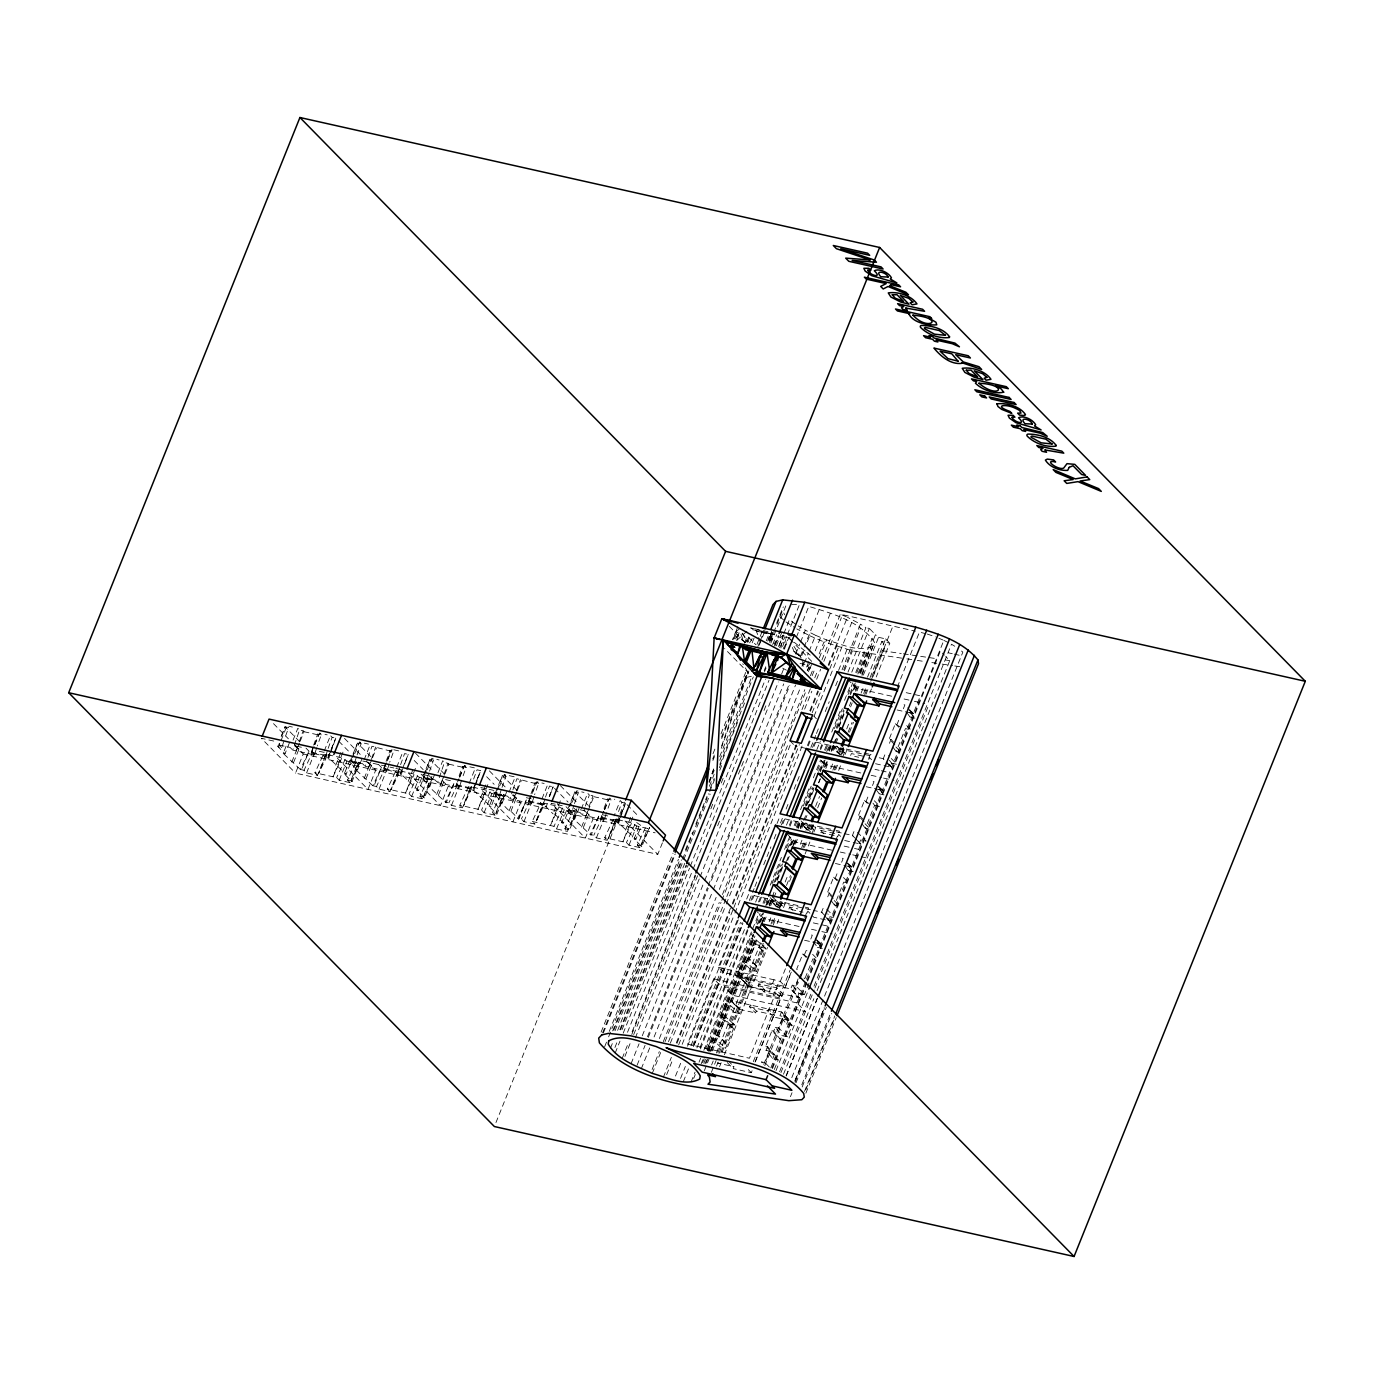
<?xml version="1.0" encoding="UTF-8"?>
<svg xmlns="http://www.w3.org/2000/svg" width="1374" height="1374" viewBox="0 0 1374 1374"><rect width="100%" height="100%" fill="white"/><g stroke="black" fill="none" stroke-linecap="round" stroke-linejoin="round"><path stroke-width="0.75" stroke-dasharray="5 3.75" d="M754.584 628.777L772.343 632.761L771.776 640.164L768.169 639.357L770.453 633.689L772.343 632.761L774.06 634.496L771.776 640.164L770.453 633.689L750.633 627.884L755.958 630.443L758.053 635.406M780.947 648.013L783.232 635.2L788.573 637.759L805.216 651.121M862.013 675.407L874.482 642.328C860.072 621.082 832.232 613.543 808.788 606.398L795.202 640.198M279.334 743.231L278.183 746.821L281.807 747.628L284.092 740.431M281.618 736.035L285.036 726.76L288.643 727.567L284.658 738.645M316.69 747.748L314.406 754.944L292.696 750.067L299.549 730.006L297.832 728.272L291.666 743.626M296.303 750.891L298.587 743.695M299.154 741.891L303.156 730.831L299.549 730.006M313.083 746.941L310.799 754.137L313.873 746.46M313.65 745.137L317.652 734.077L321.258 734.884L317.274 745.945M330.052 754.601L328.901 758.19L325.295 757.383L327.579 750.187M328.146 748.383L332.147 737.323L330.43 735.588L324.985 734.369M330.619 752.797L335.771 738.13L332.147 737.323M351.778 759.461L350.645 763.068L354.252 763.875L356.536 756.679M352.345 757.675L357.48 743.008L361.104 743.815L357.103 754.876M389.151 763.996L386.867 771.192L365.14 766.314L367.425 759.118M367.992 757.314L371.993 746.254L390.955 751.2L387.107 760.784M368.747 767.121L375.6 747.061M385.527 763.188L383.243 770.385L386.334 762.707M386.094 761.385L390.096 750.307L393.703 751.131L389.718 762.192M402.496 770.831L401.363 774.438L397.739 773.631L400.04 766.434M400.607 764.631L404.591 753.57L408.215 754.378L404.351 763.961M404.78 763.635L408.215 754.378M424.24 775.709L423.089 779.316L426.696 780.123L428.98 772.927M424.806 773.906L429.925 759.238L433.549 760.062L429.564 771.123M461.595 780.226L459.311 787.422L437.585 782.562L444.437 762.501L442.737 760.749L436.571 776.104M441.209 783.369L443.493 776.173M444.06 774.369L448.061 763.309L444.437 762.501M456.838 783.025L455.704 786.615L458.779 778.938M459.122 775.829L462.54 766.555L466.164 767.362L462.162 778.44M474.957 787.079L473.807 790.685L470.2 789.861L471.334 786.272M473.618 779.075L477.053 769.801L480.677 770.625L472.948 789.792L491.016 806.778L496.426 793.33L493.575 790.428M475.524 785.275L480.677 770.625M496.684 791.956L495.533 795.546L499.157 796.353L501.441 789.157M497.251 790.153L502.386 775.486L506.01 776.293L502.008 787.371M534.057 796.473L531.755 803.67L510.046 798.792L512.33 791.613M512.897 789.81L516.899 778.732L535.86 783.678L531.996 793.262M513.653 799.616L515.937 792.42M516.521 790.617L520.506 779.556M530.433 795.666L528.148 802.863L531.24 795.185M530.999 793.863L535.001 782.802L538.608 783.609L534.623 794.67M547.402 803.326L546.268 806.916L542.644 806.109L544.928 798.912M545.512 797.109L549.497 786.048L553.121 786.855L568.097 802.124M549.686 796.13L553.121 786.855L549.257 796.456M574.452 803.601L578.454 792.54L574.83 791.733L567.994 811.794L571.601 812.601L573.885 805.404M606.501 812.721L604.216 819.917L582.49 815.04L584.774 807.843M585.341 806.04L589.343 794.979L587.625 793.245L581.46 808.582M586.097 815.847L588.398 808.651M588.965 806.864L592.95 795.786L589.343 794.979M601.743 815.503L600.593 819.093L603.684 811.433M604.028 808.307L607.445 799.033L611.069 799.857L607.068 810.918M619.846 819.557L618.712 823.163L615.088 822.356L616.239 818.749M618.523 811.553L621.941 802.296L620.241 800.544L614.075 815.898M620.43 817.77L625.565 803.103L621.941 802.296M733.218 639.46L737.838 626.372M736.893 640.061L739.178 632.864L735.554 632.057L732.462 639.769M747.782 642.5L749.5 637.107M784.52 648.975L788.573 637.759L794.309 634.96M709.07 781.995L714.652 765.936M721.642 745.876L745.395 677.657L748.332 672.762L742.767 663.831M709.121 782.081L714.823 766.177M721.247 748.28L748.332 672.762L724.545 648.511M470.097 788.642L459.208 786.203L453.884 783.661L445.313 801.969L448.937 802.777L451.496 805.387L462.385 807.826L470.097 788.642L468.397 786.907L459.826 805.216L462.385 807.826M524.061 805.576L526.328 799.891L531.669 802.45L542.558 804.889L534.847 824.074L523.958 821.635L521.381 819.007L517.775 818.2L524.061 805.576L518.633 819.076L510.922 811.244L509.119 810.832L500.565 802.107L503.64 794.43M615.002 821.137L604.113 818.698L598.789 816.139L590.219 834.447L593.826 835.255L596.402 837.882L607.291 840.321L615.002 821.137L613.302 819.385L604.715 837.693L607.291 840.321M765.747 1046.112L767.568 1046.524L774.283 1054.803L765.747 1046.112L771.93 1030.758L780.449 1039.448L773.734 1031.17L775.279 1027.34L781.995 1035.635L787.439 1036.855L792.077 1025.313L786.649 1024.094L779.917 1015.798L781.462 1011.968L788.178 1020.281L789.998 1020.676L781.462 1011.968L730.728 1000.581L741.084 1009.718L739.538 1013.548L729.182 1004.428L725.558 1003.621L720.921 1015.146L724.545 1015.97L734.901 1025.09L733.373 1028.903L725.661 1048.087L720.216 1046.868L711.663 1038.16L707.026 1049.702L710.65 1050.509M753.313 934.543L751.767 938.39L755.391 939.198L765.765 948.318L756.507 971.332L751.063 970.113L742.527 961.405L737.89 972.929L746.426 981.637L751.887 982.857L750.341 986.687L748.521 986.292L739.968 977.584L790.703 988.954L799.256 997.661L782.94 994.02L776.963 987.906L758.826 983.853L758.053 985.759L764.047 991.873L782.184 995.927L782.94 994.02M281.172 736.361L285.036 726.76L299.996 742.012M281.807 747.628L279.231 745.017L286.943 725.833L292.387 727.052M305.99 748.126L308.978 751.166L301.284 770.35L283.199 753.381L287.063 743.781M283.199 753.381L285.019 753.794L289.639 742.269M291.769 762.106L299.395 743.214M300.15 741.29L304.015 731.707L303.156 730.831M293.572 762.518L298.965 749.07L294.689 744.708M662.423 842.846L657.785 854.353L295.53 773.15L303.242 753.965L294.328 744.863M314.646 744.536L318.51 734.953L317.652 734.077M314.406 754.944L311.829 752.317L314.148 746.563M314.921 744.656L319.541 733.132L323.182 733.956M304.032 770.282L300.425 769.474L308.978 751.166L312.602 751.99L304.032 770.282L306.591 772.909L317.48 775.348L325.191 756.164L323.491 754.429L314.921 772.738L317.48 775.348M306.591 772.909L314.303 753.725L312.602 751.99M324.264 750.925L330.43 735.588M326.239 754.36L318.545 773.51L324.831 760.904L327.098 755.236L326.239 754.36L340.735 757.606L346.918 761.041L357.807 763.48L350.095 782.665L339.206 780.226L336.63 777.598L314.921 772.738M350.095 782.665L347.519 780.037L356.089 761.728L359.713 762.553L352.002 781.72L344.307 773.888L349.717 760.44L351.521 760.852L346.128 774.283L328.043 757.314L333.487 743.798M328.043 757.314L335.771 738.13M335.754 765.163L341.147 751.733M342.968 752.128L333.04 776.757L341.594 758.482M345.218 759.29L336.63 777.598M339.206 780.226L346.918 761.041M354.252 763.875L351.675 761.248L353.994 755.494M354.767 753.587L359.387 742.08L368.472 744.107M378.434 764.356L381.422 767.413L373.728 786.598L355.66 769.629L359.507 760.028M355.66 769.629L357.463 770.024L362.856 756.593M364.11 759.856L370.276 744.519M364.213 778.354L371.839 759.461M372.612 757.538L376.459 747.937M366.016 778.749L371.427 765.318L368.575 762.398M386.867 771.192L384.291 768.564L386.609 762.81M387.365 760.887L392.002 749.38M376.476 786.529L372.869 785.722L381.422 767.413L385.046 768.221L376.476 786.529L379.052 789.157L389.941 791.596L397.653 772.411L395.935 770.659L387.365 788.968L389.941 791.596M379.052 789.157L386.764 769.972L385.046 768.221M396.725 767.173L402.891 751.818M398.7 770.608L390.989 789.758L397.275 777.152L399.559 771.484L398.7 770.608L413.179 773.854L419.362 777.272L430.251 779.711L422.539 798.895L411.65 796.456L409.091 793.846L387.365 788.968M421.114 774.18L423.982 777.1L418.572 790.531L400.504 773.562L402.05 769.698M402.822 767.774L405.931 760.045M400.504 773.562L403.578 765.885M408.198 781.411L412.835 769.887M415.412 768.375L405.485 793.004L414.038 774.73M417.662 775.537L409.091 793.846M411.65 796.456L419.362 777.272M429.169 775.743L432.175 778.783L424.446 797.968L416.769 790.119L422.162 776.688L423.982 777.1M425.339 770.711L422.23 778.423L429.907 786.272L434.545 774.747M426.077 768.839L429.925 759.238L444.901 774.507M426.696 780.123L424.137 777.495L426.438 771.741M427.211 769.818L431.848 758.311L439.096 759.942M424.446 797.968L423.587 797.092L432.175 778.783L428.551 777.976L419.98 796.285L422.539 798.895M453.884 783.661L446.172 802.845L428.104 785.859L431.968 776.276M436.657 794.584L444.283 775.692M445.056 773.785L448.92 764.184L448.061 763.309M438.478 794.996L443.871 781.548L442.067 781.153M459.551 777.031L463.416 767.431L462.54 766.555M459.311 787.422L456.735 784.812L459.053 779.058M459.826 777.134L464.446 765.627L468.087 766.434M457.508 784.468L448.937 802.777M451.496 805.387L459.208 786.203M469.169 783.403L475.335 768.066L469.891 766.847M471.145 786.838L463.45 806.006L472.003 787.714L471.145 786.838L485.64 790.084L491.823 793.519L502.712 795.958L495.001 815.143L484.112 812.704L481.535 810.076L459.826 805.216M472.948 789.792L478.375 776.293M480.66 797.641L486.053 784.211M487.873 784.606L477.946 809.252L486.499 790.96M490.106 791.785L481.535 810.076M484.112 812.704L491.823 793.519M495.001 815.143L492.424 812.532L500.995 794.224L504.619 795.031L496.907 814.215L489.213 806.366L494.623 792.935L491.755 790.016M499.157 796.353L496.581 793.743L498.899 787.989M499.672 786.065L504.292 774.558L515.181 776.997L509.015 792.351M500.565 802.107L502.369 802.519L507.762 789.071M509.119 810.832L516.744 791.939M517.517 790.016L521.364 780.432M510.922 811.244L516.332 797.796L513.481 794.893M518.633 819.076L526.328 799.891M531.755 803.67L529.196 801.042L531.498 795.288M532.27 793.382L536.908 781.858L544.156 783.489M529.952 800.716L521.381 819.007M523.958 821.635L531.669 802.45M542.644 806.109L540.085 803.498L547.797 784.314M532.27 821.463L553.997 826.324L556.556 828.951L567.445 831.39L575.156 812.206L564.267 809.767L558.084 806.332L543.606 803.086L535.894 822.236L544.465 803.962L540.841 803.155L532.27 821.463L534.847 824.074M549.274 796.388L550.837 792.523M566.019 806.675L568.87 809.578L563.477 823.009L554.924 814.301L553.104 813.889L557.741 802.364M560.317 800.853L550.39 825.482L558.943 807.208M562.567 808.015L553.997 826.324M556.556 828.951L564.267 809.767M574.074 808.221L577.08 811.278L569.351 830.446L561.657 822.614L567.067 809.166L568.87 809.578M570.227 803.189L567.136 810.918L574.813 818.749L579.45 807.242M570.983 801.317L574.83 791.733L588.295 805.456M571.601 812.601L569.025 809.973L571.344 804.219M572.116 802.313L576.736 790.789L584.002 792.42M564.886 828.762L568.493 829.57L577.08 811.278L573.456 810.454L564.886 828.762L567.445 831.39M598.789 816.139L591.078 835.323L573.01 818.354L576.857 808.754M581.563 827.079L593.808 796.662L592.95 795.786M583.366 827.474L588.776 814.043L584.122 810.729M604.457 809.509L608.304 799.926L607.445 799.033M604.216 819.917L601.64 817.29L603.959 811.536M604.732 809.612L609.352 798.105L614.796 799.324M602.396 816.946L593.826 835.255M596.402 837.882L604.113 818.698M616.05 819.333L608.338 838.484L616.909 820.192L616.05 819.333L630.546 822.579L636.729 825.997L647.601 828.436L639.889 847.621L629 845.182L626.441 842.571L604.715 837.693M495.962 1122.558L619.176 816.036M619.966 814.061L624.775 802.107M636.66 822.511L641.332 825.826L635.922 839.256L617.853 822.287L623.281 808.771M617.853 822.287L625.565 803.103M625.548 830.136L630.958 816.688M632.761 817.101L622.834 841.73L631.405 823.455M635.011 824.263L626.441 842.571M629 845.182L636.729 825.997M641.795 846.693L640.937 845.817L649.524 827.509L641.795 846.693L634.118 838.844L639.511 825.413M734.351 638.876L737.426 631.198M744.468 643.238L746.769 637.484M752.196 642.826L755.271 635.166M601.091 1032.149L673.037 853.185M713.003 753.776L716.197 745.824M720.989 733.888L746.563 670.254M756.954 644.406L759.358 638.446M760.166 636.454L762.553 630.477M602.568 1032.904L674.376 854.284M712.677 759.015L714.274 755.047M721.453 737.185L747.696 671.886M757.847 646.656L759.427 642.723M760.217 640.765L764.167 630.924M603.392 1032.904L675.338 853.941M712.9 760.492L714.497 756.507M721.693 738.611L748.882 671.01M759.272 645.162L761.66 639.185M762.467 637.192L764.854 631.233M609.249 1031.393L678.43 859.265M709.431 782.167L714.171 770.385M719.684 756.645L752.059 676.128L745.395 677.657M766.28 640.765L769.406 632.985M604.646 1046.765L607.84 1038.813M608.63 1036.82L679.787 859.849M709.362 786.272L714.154 774.335M719.753 760.423L753.313 676.901M767.705 641.108L771.707 631.164M768.993 640.318L771.312 634.565L770.453 633.689L756.816 631.319L771.312 634.565L768.169 639.357M769.268 640.439L772.343 632.761M612.701 1030.912L681.435 859.901M685.437 849.974L692.633 832.077M695.828 824.108L707.026 796.285M710.221 788.315L714.205 778.388M719.804 764.459L745.395 700.826M769.371 641.177L772.566 633.225M776.568 623.281L782.167 609.369M613.817 1030.174L681.762 861.154M682.569 859.162L708.95 793.554M709.74 791.561L714.549 779.625M719.341 767.705L738.525 719.976M769.698 642.431L772.892 634.479M773.699 632.487L782.493 610.606L784.691 614.762M615.02 1030.775L682.964 861.756M683.754 859.763L710.135 794.155M719.736 770.282L722.93 762.33M770.883 643.032L786.083 605.247L782.957 607.377M610.434 1048.259L613.628 1040.307M617.63 1030.363L684.767 863.319M772.703 644.595L776.705 634.651M619.829 1029.727L685.849 865.5M764.184 670.615L765.747 666.733M774.386 645.248L778.319 635.458M620.584 1029.882L686.931 864.847M764.476 671.955L766.074 667.987M774.867 646.106L778.869 636.162M614.934 1047.469L617.321 1041.509M622.113 1029.573L689.267 862.546M710.856 808.857L713.243 802.88M721.247 783.008L723.634 777.031M776.396 645.797L781.995 631.885M615.174 1053.085L619.966 1041.166M623.178 1033.214L689.525 868.162M690.315 866.17L765.455 679.254M779.041 645.454L783.043 635.509M783.85 633.534L789.432 619.605L796.456 624.844M778.611 646.707L783.232 635.2L784.949 636.935L786.272 643.427L783.953 649.215M779.608 647.652L784.949 636.935L788.573 637.759L812.515 662.165L808.685 671.697M627.523 1032.269L692.256 871.202M693.063 869.21L768.993 680.302M782.596 646.501L786.581 636.557M787.388 634.565L799.376 604.749L791.647 604.354M632.092 1031.805L695.124 875.015M622.199 1058.324L628.588 1042.419M631.782 1034.467L695.742 875.393M624.912 1056.451L630.511 1042.523M633.706 1034.57L697.666 875.496M717.64 825.791L720.045 819.814M738.422 774.077L740.826 768.118M741.634 766.125L744.828 758.173M764.013 710.444L766.4 704.484M635.32 1037.902L699.28 878.828M700.07 876.835L778.423 681.968M781.617 674.016L784.004 668.039M631.078 1063.665L639.065 1043.776M642.259 1035.824L703.814 882.709M704.622 880.717L783.747 683.874M795.735 654.041L799.737 644.097M800.544 642.105L805.336 630.185L798.225 625.909M647.48 1036.752L707.438 887.604M708.228 885.612L788.968 684.784M800.166 656.944L803.361 648.992M804.168 646.999L819.351 609.214M637.072 1065.262L645.076 1045.374M648.27 1037.422L708.228 888.291M711.423 880.339L789.758 685.471M801.746 655.638L804.151 649.679M807.345 641.727L809.75 635.75L796.783 628.931M802.004 666.235L803.55 662.388M641.297 1068.783L650.091 1046.902M654.093 1036.958L712.436 891.812M713.243 889.82L795.58 685.008M804.374 663.127L808.359 653.182M809.166 651.207L815.555 635.303L805.336 630.185M808.341 671.628L810.231 667.833L806.624 667.025L808.891 661.358M659.365 1038.572L716.129 897.394M719.323 889.442L800.853 686.622M807.259 670.718L808.857 666.733M815.246 650.829L830.428 613.044M807.517 670.77L809.063 666.922M652.118 1069.487L659.314 1051.591M663.316 1041.647L719.272 902.443M722.466 894.491L804.803 689.679M810.402 675.768L813.597 667.816M819.196 653.887L823.988 641.95L852.43 650.864L904.779 658.593M652.272 1073.386L661.066 1051.505M665.068 1041.578L721.024 902.375M721.814 900.382L806.555 689.611M812.137 675.699L815.349 667.73M819.333 657.803L826.53 639.906C841.317 643.925 859.248 653.423 874.019 645.574M668.485 1041.698L726.039 898.527M726.829 896.535L788.384 743.42M801.969 709.619L810.763 687.756M814.765 677.811L817.959 669.859M821.961 659.915L840.338 614.178L915.359 631.181M670.34 1043.175L725.506 905.981M726.296 903.989L791.046 742.922M804.649 709.121L811.828 691.225M816.637 679.288L820.622 669.344M823.833 661.392L841.403 617.647M676.351 1042.797L731.518 905.586M732.308 903.594L796.267 744.519M809.853 710.719L817.839 690.83M828.23 664.982L847.414 617.252L840.338 614.178M663.367 1077.216L671.354 1057.327M676.953 1043.398L729.714 912.164M732.909 904.212L796.851 745.137M810.437 711.337L818.44 691.448M828.831 665.6L837.625 643.719M666.682 1074.64L673.071 1058.736M678.67 1044.807L733.029 909.588M733.836 907.613L799.376 744.553M812.171 712.728L820.158 692.857M829.759 668.983L838.552 647.12M682.174 1044.326L734.128 915.067M734.935 913.092L802.072 746.048M814.061 716.232L851.64 622.766M713.724 978.803L687.481 1044.068L749.448 1058.255L775.675 992.99L713.724 978.803L718.739 983.921L780.741 998.142L754.498 1063.407M790.926 972.792L785.361 986.635L723.377 972.431L718.344 967.296L737.426 919.841M809.303 740.861L806.246 748.435L794.945 745.859M675.51 1076.048L681.109 1062.136M687.515 1046.232L738.662 918.966M746.666 899.077L749.053 893.117M777.031 823.524L779.436 817.547M808.204 745.962L810.608 740.002M838.587 670.409L848.187 646.553M690.967 1045.683L740.534 922.383M749.328 900.52L754.12 888.583M754.927 886.591L758.912 876.664M763.721 864.727L770.917 846.831M774.112 838.879L776.499 832.902M780.501 822.974L782.905 816.998M786.1 809.046L788.487 803.086M794.086 789.157L799.685 775.245M810.883 747.404L815.675 735.468M816.465 733.493L818.87 727.516M825.259 711.612L829.261 701.667M835.65 685.763L838.054 679.804M842.056 669.859L860.433 624.122L847.414 617.252M692.651 1045.683L742.2 922.401M750.994 900.52L753.399 894.56M781.377 824.967L784.571 816.998M812.549 747.404L814.954 741.445M843.722 669.859L860.519 628.107M680.559 1078.401L685.351 1066.464M693.355 1046.576L742.905 923.294M752.505 899.438L754.103 895.453M782.888 823.868L785.275 817.908M814.061 746.322L815.658 742.338M844.426 670.752L852.43 650.864M694.093 1045.236L718.739 983.921M723.377 972.431L742.441 924.96M683.325 1081.681L688.924 1067.77M696.927 1047.881L745.687 926.591M755.631 902.083L758.019 896.123M786.443 825.173L789.191 818.578M816.826 749.62L820.364 741.015M847.998 672.058L865.929 627.678L860.433 624.122M699.95 1047.675L747.439 929.58M758.5 902.014L760.887 896.106M789.363 825.259L791.733 819.351M820.226 748.504L821.807 744.553M700.465 1048.929L748.641 928.704M759.616 901.791L762.02 895.814M789.998 826.221L793.193 818.269M820.587 749.74L823.558 742.699M851.76 672.195L869.347 628.45L865.929 627.678M691.053 1082.077L695.055 1072.132M699.04 1062.188L700.637 1058.22M703.849 1050.268L751.801 930.954M752.608 928.961L758.998 913.057M762.999 903.113L765.387 897.153M770.196 885.217L781.377 857.376M784.571 849.424L790.17 835.512M794.172 825.568L795.769 821.583M800.561 809.664L810.162 785.791M813.356 777.839L820.553 759.942M824.555 749.998L826.942 744.038M831.734 732.102L841.335 708.245M844.529 700.293L850.918 684.389M855.727 672.453L865.311 648.597M693.681 1078.521L695.278 1074.537M705.669 1048.688L752.025 933.358M756.026 923.414L760.028 913.47M764.013 903.525L766.417 897.566M772.016 883.654L780.003 863.765M786.392 847.861L790.394 837.917M795.185 825.98L797.59 820.02M803.189 806.091L811.175 786.203M817.582 770.299L821.566 760.354M825.568 750.41L827.972 744.45M834.361 728.546L842.348 708.658M847.947 694.746L852.739 682.809M856.741 672.865L864.744 652.976M701.221 1063.716L702.818 1059.732M706.803 1049.788L753.175 934.457M757.177 924.513L761.162 914.569M765.971 902.649L767.568 898.665M773.957 882.761L781.153 864.864M787.542 848.96L791.544 839.016M796.336 827.079L798.741 821.12M805.13 805.216L812.326 787.319M818.715 771.398L822.717 761.471M826.719 751.526L829.913 743.574M836.302 727.653L843.499 709.757M849.888 693.853L853.889 683.909M857.891 673.964L872.284 638.171M702.612 1062.686L704.209 1058.719M707.404 1050.749L753.776 935.419M758.568 923.5L762.57 913.555M765.765 905.603L768.959 897.651M775.348 881.73L782.545 863.834M789.741 845.937L792.935 837.985M796.937 828.041L800.132 820.089M805.731 806.177L812.927 788.281M820.123 770.385L824.125 760.44M828.11 750.496L830.514 744.536M836.903 728.632L844.1 710.736M850.489 694.815L855.298 682.895M859.282 672.951L867.286 653.062M708.4 1050.268L753.965 936.931M759.547 923.002L763.549 913.057M766.744 905.105L769.148 899.146M777.134 879.257L783.541 863.353M790.737 845.457L793.932 837.505M797.916 827.56L800.321 821.6M806.71 805.679L813.906 787.783M820.312 771.879L825.104 759.959M829.106 750.015L831.493 744.038M838.69 726.142L845.079 710.238M853.082 690.349L855.47 684.389M860.279 672.453L875.461 634.685L869.347 628.45M703.832 1063.287L705.429 1059.32M708.623 1051.35L754.979 936.02M760.578 922.109L763.772 914.157M767.774 904.212L770.179 898.253M777.375 880.356L782.957 866.427M791.75 844.563L794.155 838.587M798.157 828.642L801.351 820.69M808.547 802.794L814.147 788.882M822.94 767.001L825.327 761.041M829.329 751.097L831.734 745.137M838.913 727.241L845.319 711.337M854.113 689.456L856.5 683.496M860.502 673.552L870.893 647.704M705.017 1063.888L706.614 1059.921M709.808 1051.969L755.374 938.614M761.763 922.71L764.974 914.758M768.959 904.813L771.364 898.854M772.171 896.861L774.558 890.902M786.546 861.069L788.144 857.084M792.953 845.165L796.147 837.213M800.149 827.268L803.223 820.226M824.125 767.602L826.513 761.643M831.322 749.706L832.919 745.739M833.709 743.746L836.113 737.786M855.298 690.057L856.895 686.09M861.687 674.153L874.482 642.328M710.873 1050.475L755.975 938.287M762.312 922.538L765.473 914.672M769.423 904.831L773.39 894.989M793.159 845.783L796.336 837.9M800.286 828.058L803.447 820.192M818.492 782.785L820.072 778.852M860.794 772.961L825.602 765.078L827.182 761.144M831.15 751.303L833.52 745.395M849.338 706.03L850.918 702.097M706.15 1063.15L707.747 1059.182M710.942 1051.213L756.507 937.875M762.896 921.971L765.301 916.011M769.303 906.067L772.497 898.115M787.68 860.33L789.277 856.346M794.069 844.426L796.473 838.449M800.475 828.505L806.057 814.593M818.852 782.785L820.45 778.8M825.242 766.864L827.646 760.904M831.648 750.96L837.247 737.048M855.624 691.311L858.029 685.334M704.312 1070.793L706.7 1064.833M707.507 1062.841L709.104 1058.856M712.299 1050.904L757.074 939.558M764.253 921.662L766.658 915.685M770.659 905.758L776.258 891.829M795.443 844.1L797.83 838.14M801.832 828.196L807.431 814.284M825.808 768.547L828.213 762.587M833.005 750.651L837.797 738.714M850.592 706.906L852.189 702.921M856.981 691.002L859.385 685.025M863.387 675.081L878.57 637.313L875.461 634.685M718.654 1035.549L716.833 1035.137L727.207 1044.257L718.654 1035.549L724.819 1020.195L722.999 1019.783L733.373 1028.903L724.819 1020.195M749.517 958.794L747.679 958.382L758.053 967.502L749.517 958.794L755.683 943.44L753.862 943.028L764.236 952.148L755.683 943.44M711.612 1064.936L713.209 1060.968M716.421 1053.016L761.179 941.654M769.165 921.765L770.762 917.798M775.571 905.861L777.959 899.901M785.155 882.005L788.35 874.053M800.338 844.22L801.952 840.235M805.937 830.308L809.131 822.339M815.538 806.435L819.522 796.491M830.72 768.65L833.125 762.69M837.11 752.746L839.514 746.786M846.71 728.89L849.905 720.938M861.103 693.097L864.298 685.145M867.492 677.193L881.885 641.4L889.82 643.169L876.234 676.987M717.898 1052.639L720.216 1046.868M734.901 1025.09L729.457 1023.853L734.094 1012.329L725.558 1003.621M746.426 981.637L751.063 970.113M765.765 948.318L760.32 947.098L761.866 943.251M772.36 896.982L782.733 906.101L777.289 904.882L778.835 901.035M812.051 833.176L813.597 829.346L808.152 828.127L810.471 822.356M842.915 756.404L844.46 752.574L839.016 751.355L840.562 747.508M711.354 1072.373L716.146 1060.436M718.997 1053.394L763.772 942.049M770.969 924.152L774.163 916.183M777.701 907.338L780.106 901.361M786.495 885.457L790.497 875.513M801.677 847.672L804.889 839.72M808.874 829.776L812.068 821.824M817.667 807.912L821.669 797.968M832.867 770.127L836.062 762.175M839.703 753.141L842.451 746.271M848.05 732.342L852.052 722.398M863.679 693.475L866.427 686.605M870.086 677.571L885.612 638.893L878.57 637.313M720.8 1052.398L763.961 945.02M772.755 923.139L775.159 917.179M779.161 907.235L781.548 901.275M789.552 881.387L791.939 875.427M803.137 847.586L806.332 839.634M810.334 829.69L812.721 823.713M834.31 770.024L836.714 764.064M841.506 752.128L843.911 746.168M849.493 732.256L853.494 722.312M864.693 694.471L867.887 686.519M871.889 676.575L882.28 650.726L884.375 648.511L883.671 643.771L881.885 641.4M746.546 990.259L751.166 978.752M779.711 907.75L782.012 901.997L800.389 906.119M811.33 829.072L812.876 825.224L831.253 829.346M841.42 754.223L843.739 748.469L862.116 752.591M870.755 681.246L892.911 626.149M716.507 1066.104L718.104 1062.119M722.106 1052.175L764.476 946.789M773.27 924.908L776.465 916.956M780.466 907.012L782.854 901.052M804.443 847.363L806.847 841.403M811.639 829.467L814.026 823.507M835.615 769.818L838.02 763.858M842.004 753.914L844.409 747.937M865.998 694.248L869.192 686.296M873.194 676.351L884.375 648.511M719.564 1066.722L721.161 1062.737M724.356 1054.785L767.516 947.407M777.117 923.551L778.714 919.567M783.506 907.647L785.911 901.67M805.095 853.958L807.5 847.981M808.29 846.006L809.887 842.022M813.889 832.077L817.083 824.125M838.672 770.436L841.06 764.476M845.062 754.532L847.466 748.572M869.845 692.891L871.442 688.906M756.335 1011.041L755.563 1012.947L749.586 1006.85L750.359 1004.926L756.335 1011.041L774.472 1015.094L773.699 1017.018L789.998 1020.676L783.987 1014.544M788.916 909.004L789.689 907.08L797.744 908.901M834.653 833.486L820.553 830.325L819.78 832.249L837.9 836.302L838.672 834.396L843.172 838.964M850.626 755.477L851.399 753.57L865.5 756.731M752.093 1070.775L751.32 1072.699L733.184 1068.629L733.956 1066.705L729.474 1062.136M764.047 991.873L764.82 989.95L758.826 983.853M769.423 991.289L774.043 979.799L780.312 981.483L785.361 986.635M773.081 996.202L777.701 984.711M804.7 917.523L808.565 907.939L802.433 906.565M835.564 840.768L839.411 831.184L833.297 829.81M868.729 758.259L870.274 754.412L874.104 755.391M897.291 687.189L919.446 632.092L925.32 633.586M773.699 1017.018L767.722 1010.921L768.478 1008.997L774.472 1015.094M782.184 995.927L776.19 989.83L776.963 987.906M807.053 913.075L807.826 911.151L813.803 917.248L830.119 920.889L821.566 912.199L813.442 910.378M868.763 759.547L869.536 757.624L874.019 762.209M780.312 981.483L785.876 967.639M753.296 1061.655L790.067 970.181M755.408 1061.587L791.372 972.122M807.122 956.974L802.777 954.003L796.611 969.34L798.431 969.752M833.159 898.39L827.474 892.585L833.64 877.23L837.985 880.219M864.006 821.618L858.321 815.83L864.504 800.475L868.832 803.447M894.869 744.863L889.184 739.057L895.35 723.703L899.695 726.691M774.335 1069.487L778.199 1059.869L772.755 1058.65L766.022 1050.354L767.568 1046.524M809.046 983.114L804.408 994.639L795.872 985.931L792.248 985.124L790.703 988.954L799.256 997.661L797.435 997.249L793.245 991.513M804.597 954.398L806.143 950.568L809.75 951.392M810.78 939.043L812.326 935.196L808.256 934.286M823.112 908.351L821.566 912.199L824.091 914.758M827.749 896.827L829.278 892.997L827.474 892.585M835.461 877.643L836.989 873.812M841.627 862.271L843.172 858.441L839.119 857.531M853.958 831.596L852.43 835.444L856.706 839.789M858.595 820.055L860.141 816.225L858.321 815.83M866.307 800.887L867.853 797.057M872.49 785.516L874.036 781.669L869.982 780.758M884.822 754.841L883.276 758.671L887.552 763.017M889.459 743.3L891.005 739.47L889.184 739.057M897.17 724.115L898.716 720.285M903.353 708.761L904.899 704.914L900.829 704.003M763.738 1064.403L798.105 978.906M769.285 1067.048L765.009 1062.686L769.646 1051.162L766.022 1050.354M787.439 1036.855L778.903 1028.147L783.541 1016.605L779.917 1015.798M795.872 985.931L800.51 974.389L804.786 978.752M764.786 1065.709L798.363 982.204M772.755 1058.65L781.995 1035.635M786.649 1024.094L788.178 1020.281M797.435 997.249L798.981 993.419L792.248 985.124M805.147 978.048L812.858 958.88L818.303 960.1M817.238 942.753L822.94 948.558L817.496 947.339L819.041 943.509L815.881 939.215M830.119 920.889L828.299 920.494L829.827 916.664L827.732 913.796M838.088 905.947L834.465 905.123L843.722 882.108L849.166 883.345M848.101 865.998L853.804 871.803L848.359 870.584L849.888 866.754L846.745 862.46M859.145 843.722L860.691 839.892L866.135 841.111L857.582 832.404M868.952 829.175L865.328 828.367L874.585 805.353L872.473 802.485M878.965 789.226L884.65 795.031L879.223 793.811L880.751 789.998L877.608 785.688M889.442 760.269L891.554 763.137L890.009 766.967L883.276 758.671L875.169 756.851M899.815 752.42L896.191 751.595L905.432 728.598L910.876 729.817L905.174 724.012M909.811 712.471L915.513 718.276L910.069 717.056L911.615 713.226L908.454 708.932M770.831 1067.856L805.645 981.242M806.435 979.284L920.374 695.845L905.878 692.599M771.999 1067.873L806.366 982.358M807.156 980.383L943.852 640.353L938.906 638.275M772.48 1068.594L806.847 983.08M807.654 981.105L940.348 651.018L944.385 655.123M776.018 1070.621L807.998 991.083M779.625 1071.737L810.797 994.192M813.992 986.24L951.478 644.217L957.953 648.236M780.947 1072.613L814.181 989.95M814.971 987.992L928.91 704.553M783.506 1074.21L813.872 998.658M817.066 990.706L949.76 660.619L945.724 656.497M786.1 1075.756L817.272 998.211M786.254 1075.997L817.427 998.451M791.785 1077.663L823.747 998.108M824.555 996.133L962.848 652.118L959.584 649.524M794.739 1081.149L824.314 1007.571M795.563 1079.535L824.348 1007.949M795.082 1082.334L824.658 1008.756M790.428 1096.692L792.025 1092.725M796.027 1082.781L826.392 1007.211M801.798 1084.79L830.566 1013.205M802.158 1086.989L831.734 1013.411M804.511 1091.437L834.877 1015.884M805.817 1089.771L834.602 1018.186M805.868 1093.189L836.234 1017.619M359.713 762.553L351.143 780.844L352.002 781.72M504.619 795.031L496.031 813.339L492.424 812.532M639.889 847.621L637.33 845.01L645.9 826.701L647.601 828.436M749.586 642.895L752.66 637.811M783.214 648.511L786.272 643.427L782.665 642.62M745.979 642.036L749.036 636.986M806.624 667.025L810.608 663.092M736.687 640.456L749.088 629.292M773.94 643.564L783.232 635.2M735.554 632.057L739.985 628.399M882.28 650.726L901.258 653.509M903.371 653.818L937.12 658.764M945.552 660.001L949.76 660.619M906.857 658.902L915.187 660.121M917.265 660.43L923.517 661.358M931.847 662.577L940.177 663.814M942.255 664.123L952.68 665.651M954.758 665.961L963.088 667.18M948.283 652.787L952.251 653.681M954.243 654.127L962.178 655.913M752.351 629.636L774.06 634.496M741.41 639.563L746.065 642.877M792.42 647.463L793.949 651.345L800.046 656.102M800.08 663.453L808.204 665.274M891.657 696.206L856.466 688.322L849.338 681.057M904.075 698.988L912.353 700.843M914.431 701.307L924.771 703.625M911.615 713.226L913.435 713.638L907.733 707.816M864.143 753.038L870.274 754.412M839.892 754.773L832.541 747.301L873.125 756.404M891.554 763.137L896.982 764.356L888.446 755.648M854.662 756.387L858.698 757.28M875.53 763.721L891.829 767.379L885.818 761.23M875.015 769.354L879.154 770.282M881.232 770.762L889.51 772.617M871.15 775.297L881.49 777.615M883.568 778.079L893.924 780.398M880.751 789.998L882.572 790.394L876.887 784.588M874.585 805.353L880.013 806.572L874.328 800.767M807.38 829.862L801.677 824.057L842.279 833.159M844.306 833.623L852.43 835.444L854.954 838.003M844.667 840.493L860.983 844.134L856.157 839.222M844.168 846.126L852.447 847.981M854.508 848.445L858.647 849.372M393.823 749.792L401.071 751.423M304.015 731.707L318.51 734.953M448.92 764.184L463.416 767.431M593.808 796.662L608.304 799.926M832.009 850.197L794.756 841.833L786.203 833.125M840.287 852.052L850.643 854.37M852.704 854.834L867.2 858.08M849.888 866.754L851.725 867.166L848.874 864.246M273.752 741.067L261.335 738.285L295.53 773.15M296.526 746.185L302.744 747.576M319.3 751.286L325.501 752.677M362.77 761.024L371.049 762.879M373.127 763.343L379.327 764.734M381.405 765.198L393.823 767.98M395.884 768.444L402.101 769.852M422.797 774.489L429.014 775.881M445.571 779.59L451.788 780.982M480.763 787.474L486.98 788.865M489.041 789.329L495.258 790.72M526.311 797.693L532.511 799.084M555.285 804.185L551.146 803.258L585.341 838.106L593.053 818.921L587.11 812.858M557.346 804.649L563.563 806.04M580.12 809.75L586.337 811.141M602.894 814.851L609.094 816.242M298.965 749.07L294.311 745.756M323.491 754.429L327.098 755.236M371.427 765.318L366.755 762.003M395.935 770.659L399.559 771.484M468.397 786.907L472.003 787.714M494.623 792.935L496.426 793.33M516.332 797.796L511.66 794.481M613.302 819.385L616.909 820.192M279.231 745.017L290.12 747.456L292.696 750.067M311.829 752.317L322.718 754.773L325.295 757.383M351.675 761.248L362.564 763.704L365.14 766.314M384.291 768.564L395.18 771.003L397.739 773.631M424.137 777.495L435.026 779.934L437.585 782.562M456.735 784.812L467.624 787.25L470.2 789.861M496.581 793.743L507.47 796.181L510.046 798.792M529.196 801.042L540.085 803.498M569.025 809.973L579.914 812.429L582.49 815.04M601.64 817.29L612.529 819.728L615.088 822.356M314.303 753.725L325.191 756.164M386.764 769.972L397.653 772.411M303.242 753.965L655.158 832.85M428.104 785.859L429.907 786.272M573.01 818.354L574.813 818.749M344.307 773.888L346.128 774.283M416.769 790.119L418.572 790.531M489.213 806.366L491.016 806.778M561.657 822.614L563.477 823.009M634.118 838.844L635.922 839.256M347.519 780.037L351.143 780.844M419.98 796.285L423.587 797.092M637.33 845.01L640.937 845.817M776.533 906.617L770.831 900.829L811.416 909.914M829.827 916.664L833.468 917.471M790.926 909.451L803.017 912.164M813.305 922.881L827.801 926.128M799.084 926.488L763.892 918.605L756.765 911.34M811.502 929.271L819.78 931.125M821.858 931.589L832.197 933.908M819.041 943.509L820.862 943.921L815.16 938.116M742.527 961.405L746.151 962.212L756.507 971.332M718.344 967.296L774.043 979.799M737.89 972.929L741.513 973.754L751.887 982.857M798.981 993.419L804.408 994.639M758.053 985.759L776.19 989.83M749.586 1006.85L767.722 1010.921M733.235 1003.175L739.264 1009.306L755.563 1012.947M734.094 1012.329L739.538 1013.548M775.279 1027.34L778.903 1028.147M771.93 1030.758L773.734 1031.17M711.663 1038.16L715.287 1038.967L725.661 1048.087M765.009 1062.686L761.385 1061.879L763.91 1064.455M719.478 1063.459L717.657 1063.047L733.956 1066.705M897.136 709.963L903.25 711.337M905.277 711.801L913.435 713.638L907.407 707.507M866.273 786.735L872.387 788.109M874.431 788.573L882.572 790.394L876.56 784.262M835.409 863.49L851.725 867.166L845.697 861.017M804.563 940.263L810.677 941.637M812.704 942.083L820.862 943.921L814.834 937.789M764.82 989.95L748.521 986.292L739.968 977.584M815.95 742.149L843.739 748.469M785.086 818.904L812.876 825.224M754.223 895.659L782.012 901.997M927.278 634.067L935.591 636.883M815.555 635.303L826.53 639.906M809.75 635.75L823.988 641.95M943.852 640.353L949.571 643.255M782.699 668.159L786.34 670.151M785.997 621.941L794.979 627.763M806.864 652.444L810.196 655.123M836.611 746.03L844.46 752.574M841.352 755.099L832.541 747.301M805.748 822.803L813.597 829.346M801.677 824.057L810.488 831.854M770.831 900.829L781.205 909.931M742.492 980.143L750.341 986.687M779.676 616.6L784.417 620.601M885.612 638.893L889.82 643.169M895.35 723.703L901.052 729.508M891.005 739.47L893.529 742.046M895.934 747.009L901.619 752.832M793.949 651.345L796.8 654.247M888.978 764.476L891.829 767.379M748.315 637.055L755.786 644.681M729.285 626.304L745.635 642.963M813.923 716.232L816.414 718.774M833.314 745.55L839.016 751.355M864.504 800.475L867.337 803.378M821.326 760.732L825.602 765.078M789.998 740.826L793.708 744.605M860.141 816.225L862.666 818.801M865.07 823.782L869.347 828.127M858.132 841.231L860.983 844.134M820.553 830.325L823.541 833.383M801.025 820.862L808.152 828.127M804.219 826.616L809.028 831.528M843.464 877.522L847.741 881.885M833.64 877.23L839.325 883.035M829.278 892.997L831.802 895.573M834.207 900.537L838.484 904.899M826.736 909.176L833.846 916.424M789.689 907.08L792.678 910.138M770.161 897.617L777.289 904.882M773.356 903.388L779.384 909.519M812.601 954.295L816.877 958.64M802.777 954.003L808.462 959.791M627.059 804.632L639.047 816.826M751.767 938.39L760.32 947.098M625.084 821.017L657.785 854.353M775.675 992.99L780.741 998.142M560.334 785.584L578.179 803.773M783.541 1016.605L792.077 1025.313M573.456 810.454L575.156 812.206M536.908 781.858L538.608 783.609M535.001 782.802L535.86 783.678M543.606 803.086L544.465 803.962M545.392 806.04L553.104 813.889M540.841 803.155L542.558 804.889M504.292 774.558L506.01 776.293M517.345 790.737L502.386 775.486L494.674 794.67L502.369 802.519M769.646 1051.162L778.199 1059.869M489.384 770.866L507.212 789.054M513.172 795.099L520.609 802.691L512.897 821.875L480.179 788.521M720.921 1015.146L729.457 1023.853M486.654 776.722L494.142 784.348M500.995 794.224L502.712 795.958M464.446 765.627L466.164 767.362M748.332 1069.642L751.32 1072.699M727.207 1062.531L733.184 1068.629M415.446 753.107L433.274 771.295M442.205 780.38L448.147 786.443L440.436 805.628L406.24 770.78M414.209 760.475L423.192 769.629M428.551 777.976L430.251 779.711M390.096 750.307L390.955 751.2M359.387 742.08L361.104 743.815M370.946 756.731L357.48 743.008L349.786 762.192L357.463 770.024M344.479 738.37L360.83 755.047M368.266 762.622L375.703 770.196L367.992 789.38L335.273 756.043M338.76 741.187L349.236 751.87M356.089 761.728L357.807 763.48M319.541 733.132L321.258 734.884M273.512 723.651L288.385 738.8M277.325 745.945L285.019 753.794M730.728 1000.581L739.264 1009.306M795.769 651.757L799.823 656.738M906.926 712.763L910.069 717.056M893.031 747.301L896.191 751.595M876.062 789.518L879.223 793.811M862.185 824.074L865.328 828.367M845.216 866.29L848.359 870.584M831.322 900.829L834.465 905.123M825.139 916.183L828.299 920.494M813.305 941.619L817.496 947.339M742.389 633.174L748.074 641.675M793.932 646.33L802.519 660.07L803.206 666.442M742.115 633.242L747.49 641.83M740.912 634.153L743.214 639.975M758.671 637.433L761.127 645.591M739.178 632.864L735.073 639.649L739.178 632.864M796.937 1002.9L724.493 986.652L733.029 995.36L805.49 1011.607L796.937 1002.9"/><path stroke-width="1.5" d="M679.237 857.29L706.27 790.016L716.077 790.325L723.411 639.992L756.954 676.283L774.112 678.533L695.914 873.04M755.099 674.273L820.793 689.009L828.505 669.825L794.309 634.96L721.848 618.729L714.137 637.914L706.27 790.016L723.411 639.992M738.01 623.212L721.848 618.729L786.598 654.144L820.793 689.009L802.897 682.277L759.393 672.521L756.834 669.911L761.024 652.684M778.337 657.253L777.632 660.516L774.009 659.709L767.722 672.35L770.282 674.96L820.793 689.009C803.069 680.783 792.248 663.522 775.52 654.385L725.403 642.139M764.648 653.492L759.393 672.521L753.587 672.642M772.617 665.428L776.293 654.041M802.124 676.042L800.321 679.666L820.793 689.009L792.008 679.838L794.807 668.399M739.349 647.48L737.821 653.406L731.054 649.576M716.077 790.325L756.954 676.283M852.601 697.374L854.147 693.544L864.521 702.664L862.975 706.494L852.601 697.374L848.977 696.566L844.34 708.108L847.964 708.915L858.338 718.035L849.098 741.05L843.636 739.83L835.1 731.123L830.463 742.647M68.7 692.719L299.927 117.511L879.635 247.475L1305.3 681.281L1074.073 1256.489L494.365 1126.525L68.7 692.719L648.408 822.665L1074.073 1256.489M262.108 736.378L269.046 719.1L631.301 800.321L665.497 835.169L663.195 840.922M333.796 754.532L341.508 735.348M407.013 768.856L413.952 751.595M479.457 785.104L486.396 767.826M551.919 801.334L558.857 784.073M625.582 800.115L725.592 551.335L299.927 117.511M624.363 817.582L631.301 800.321M648.408 822.665L879.635 247.475M740.895 645.728L737.821 653.406L727.327 644.217M745.189 663.556L744.571 661.718L749.191 650.211M776.19 655.381L767.104 653.337L759.393 672.521L754.086 669.98L746.374 662.131L750.994 650.606M673.827 851.21L708.194 765.696M763.36 628.502L772.944 604.629L776.035 601.4L782.699 599.888L804.752 602.293L915.805 627.179C938.099 633.62 962.831 641.314 977.962 659.949L978.528 663.676L837.041 1015.644M675.184 852.292L708.692 768.942M764.957 628.948L776.035 601.4M755.631 666.115L759.513 656.463L763.927 652.822M770.969 629.086L782.699 599.888M686.639 863.525L761.849 676.437M779.11 633.5L792.506 600.198M778.268 655.896L771.346 673.14L767.722 672.35L792.008 679.838L795.855 670.237M791.321 635.75L804.752 602.293M790.308 634.565L794.309 634.96L786.598 654.144L790.359 665.188L788.556 664.776L780.844 656.944L778.096 656.995L775.52 654.385L786.598 654.144L828.505 669.825L820.175 663.144M778.44 656.068L774.009 659.709L771.346 673.14L785.842 676.386L790.462 664.896M801.42 712.436L789.998 740.826L801.248 743.351L812.669 714.961L801.42 712.436L806.366 717.468L812.017 718.757M796.473 742.08L806.366 717.468M797.057 742.527L807.448 716.678M738.216 917.866L744.571 902.048L806.538 916.218L786.667 965.664M775.434 825.276L749.208 890.541L811.158 904.727L837.401 839.462L775.434 825.276L780.466 830.411L834.791 842.674M806.298 748.521L780.054 813.786L842.022 827.955L868.248 762.707L806.298 748.521L811.313 753.639L865.654 765.919M837.144 671.766L810.918 737.014L872.885 751.2L899.111 685.935L837.144 671.766L842.176 676.884L896.501 689.164M744.038 921.009L749.603 907.166L744.571 902.048M755.82 891.709L780.466 830.411M786.667 814.954L811.313 753.639M816.74 740.157L842.176 676.884M746.838 923.963L753.227 908.059M758.826 894.131L784.399 830.497M789.998 816.585L815.572 752.952M821.171 739.04L845.955 677.399M748.229 927.605L755.339 909.897L805.027 921.027M761.677 894.148L786.203 833.125L835.89 844.271M792.523 817.393L817.066 756.37L866.736 767.499M823.387 740.62L847.913 679.615L897.6 690.744M749.448 926.711L757.435 906.823M763.034 892.911L787.817 831.27M793.399 817.341L818.183 755.7M823.782 741.788L849.355 678.155M754.086 932.62L756.404 926.849L760.028 927.656L770.402 936.776L771.948 932.963L761.574 923.826L760.028 927.656M768.753 896.174L773.39 884.633L776.997 885.457L787.371 894.577L796.628 871.563L786.254 862.443L782.63 861.635L787.268 850.094L790.892 850.901L801.265 860.021L802.794 856.191L792.437 847.071L790.892 850.901M799.599 819.402L804.237 807.878L807.86 808.685L818.234 817.805L827.474 794.79L817.118 785.67L813.494 784.863L818.131 773.322L821.755 774.146L832.112 783.266L833.657 779.436L823.301 770.299L821.755 774.146M776.997 885.457L778.543 881.627L780.363 882.022L788.916 890.747L778.543 881.627M786.254 862.443L784.709 866.273L786.546 866.668L795.082 875.393L787.25 868.849M807.86 808.685L809.406 804.855L811.227 805.267L819.78 813.975L809.406 804.855M815.572 789.5L817.393 789.913L825.946 798.62L815.572 789.5L817.118 785.67M849.098 741.05L838.724 731.93L840.253 728.1L842.09 728.512L850.626 737.22L840.253 728.1M847.964 708.915L846.436 712.745L848.256 713.158L856.809 721.865L850.523 716.627M780.363 882.022L786.546 866.668M811.227 805.267L817.393 789.913M842.09 728.512L848.256 713.158M762.639 941.327L764.957 935.557L756.404 926.849M780.38 897.188L781.926 893.34L773.39 884.633M791.956 868.42L795.821 858.802L787.268 850.094M811.244 820.433L812.79 816.585L804.237 807.878M822.803 791.647L826.667 782.046L818.131 773.322M841.335 745.584L843.636 739.83M853.666 714.892L857.531 705.274L848.977 696.566M764.116 941.138L766.52 935.162M780.896 899.369L784.09 891.417M792.884 869.553L797.693 857.616M812.068 821.824L814.473 815.864M824.074 791.991L828.058 782.064M842.451 746.271L844.855 740.294M854.439 716.438L859.231 704.501M768.324 945.432L773.923 931.503M786.701 899.695L804.288 855.95M817.891 822.133L835.478 778.388M848.256 746.58L866.651 700.843M872.232 686.914L873.847 682.947M875.272 699.418L879.772 703.986L878.999 705.91L873.022 699.795L873.778 697.889M764.099 926.402L770.127 932.551L786.426 936.192L787.199 934.268L782.699 929.7M794.962 849.647L800.973 855.779L817.29 859.437L818.062 857.513L815.057 854.456M861.859 778.955L823.301 770.299L831.837 779.024L848.136 782.665L848.909 780.758L845.92 777.701M800.286 914.534L804.906 903.027M831.15 837.762L835.77 826.272M861.996 761.007L866.616 749.5M892.86 684.252L915.805 627.179M891.915 701.959L891.142 703.866L873.022 699.795M790.857 968.189L926.746 630.151M799.96 978.219L938.236 634.221M766.074 1079.655L693.63 1063.407L702.166 1072.132L774.627 1088.363L766.074 1079.655L767.654 1075.722M808.805 989.091L949.486 639.116M818.234 996.459L959.722 644.509M825.139 1005.957L968.223 650.022M831.373 1011.23L974.458 655.295M835.684 1013.892L977.962 659.949M876.973 912.8L879.36 906.84M896.157 865.07L898.544 859.111M930.524 779.573L932.929 773.614M936.123 765.644L938.511 759.685M763.12 657.27L759.513 656.463L753.227 669.104L756.834 669.911L763.12 657.27L767.104 653.337L769.715 671.044M775.829 664.123L771.346 673.14L786.701 662.113M792.008 679.838L789.432 677.227L785.842 676.386L792.111 663.762M789.432 677.227L794.825 666.39M804.563 679.203L804.803 681.349L802.897 682.277L800.321 679.666L803.945 680.473L797.109 673.5L798.929 673.913L804.803 681.349M756.834 669.911L754.086 669.98L744.571 661.718L750.736 650.555M785.842 676.386L793.262 667.524M746.374 662.131L744.571 661.718L736 652.994L730.126 645.574L732.033 644.629L734.609 647.257L730.985 646.45M752.042 670.959L754.086 669.98M780.844 656.944L786.598 654.144L798.929 673.913M788.762 635.08L794.309 634.96M772.016 655.175L776.001 655.587M754.24 673.363L770.282 674.96M725.592 551.335L1305.3 681.281M717.606 639.013L714.137 637.914L786.598 654.144L764.631 651.946L724.029 640.662M749.105 650.503L742.922 647.068L745.498 649.696L767.207 654.556L764.631 651.946L763.601 653.749L724.562 641.229M778.096 656.995L781.703 657.82M894.749 702.646L854.147 693.544L859.849 699.349M879.772 703.986L891.863 706.7M862.7 702.269L878.999 705.91M857.531 705.274L862.975 706.494M854.714 717.228L858.338 718.035M835.1 731.123L838.724 731.93M860.296 780.638L842.159 776.568L848.136 782.665M848.909 780.758L861 783.455M831.837 779.024L833.657 779.436M826.667 782.046L832.112 783.266M812.79 816.585L818.234 817.805M830.995 855.71L792.437 847.071L800.973 855.779L802.794 856.191M829.432 857.393L811.295 853.323L817.29 859.437M818.062 857.513L830.136 860.227M795.821 858.802L801.265 860.021M781.926 893.34L787.371 894.577M803.927 919.446L749.603 907.166M800.149 932.465L761.574 923.826L770.127 932.551M798.569 934.148L780.432 930.095L786.426 936.192M787.199 934.268L799.29 936.982M764.957 935.557L770.402 936.776M695.089 1061.93L666.081 1047.658C705.549 1062.909 760.99 1056.778 791.888 1090.286L772.033 1085.838M714.137 637.914L720.079 639.563M725.403 620.43L721.848 618.729L731.449 621.787M721.848 618.729L725.833 620.224M730.126 645.574L734.609 647.257M856.672 696.12L861.498 701.032M825.808 772.892L829.432 776.568M767.431 1085.872L775.503 1094.099L708.005 1084.206L710.118 1082.008L709.413 1077.25L707.627 1074.88L715.562 1076.666L712.763 1073.798M736 652.994L740.534 660.259M742.269 645.608L744.571 661.718M752.007 650.812L753.845 667.833M978.941 383.243C998.915 400.263 1010.251 384.617 978.941 383.243M608.699 1040.857L608.235 1044.103C617.338 1059.886 636.54 1066.138 652.272 1073.386C667.06 1077.405 684.991 1086.903 699.744 1079.054L700.225 1075.825C691.105 1060.041 671.903 1053.789 656.171 1046.541C641.4 1042.523 623.452 1033.008 608.699 1040.857M867.87 270.214C869.021 275.126 883.224 279.008 874.328 270.781C879.24 268.033 888.738 272.636 891.434 277.823L890.266 278.939L896.896 282.958L871.769 275.71L865.191 271.107L863.834 268.291L868.849 268.291L870.704 270.18L867.87 270.214M1012.088 417.198C1013.239 422.11 1027.46 426.009 1018.546 417.782C1023.458 415.017 1032.973 419.62 1035.67 424.806L1034.485 425.923L1041.114 429.959L1015.987 422.694L1009.409 418.091L1008.052 415.274L1013.067 415.274L1014.922 417.164L1012.088 417.198M912.868 301.954L910.155 302.812L912.096 304.788L916.99 303.912C911.22 295.462 898.064 291.477 888.257 292.902L890.902 297.024L900.605 301.971L908.953 304.221L900.296 295.41L908.712 298.313L912.868 301.954M986.858 377.369L984.145 378.211L986.085 380.203L990.98 379.31C985.21 370.877 972.053 366.875 962.247 368.301L964.891 372.423L974.595 377.386L982.942 379.619L974.286 370.808L982.702 373.728L986.858 377.369M1069.212 467.332L1067.684 470.389C1059.594 470.87 1049.719 467.177 1045.391 460.101L1047.246 459.105L1053.6 459.912L1055.61 461.973C1042.505 458.968 1058.512 470.75 1063.682 468.087L1066.997 463.656L1074.777 464.36L1085.615 475.404L1081.647 474.511L1073.025 465.734L1069.212 467.332M892.258 294.809L895.281 298.227L903.577 301.387L897.016 294.706L892.258 294.809M966.248 370.224L969.271 373.625L977.567 376.802L971.006 370.121L966.248 370.224M905.861 308.068L907.321 310.404L902.89 309.408L901.481 307.69L903.8 306.539L899.489 305.578L897.6 303.654L922.589 309.253L924.582 311.28L905.861 308.068M1045.064 449.951L1046.541 452.269L1042.11 451.29L1040.685 449.573L1043.003 448.422L1038.692 447.443L1036.803 445.537L1061.81 451.136L1063.785 453.162L1045.064 449.951M949.554 336.802L949.314 337.523C939.318 338.76 927.862 334.706 920.666 327.544A12.229 3.263 21.9 0 1 921.319 325.432C931.263 325.501 943.457 328.369 949.554 336.802M1056.159 445.434L1055.902 446.155C1045.923 447.409 1034.467 443.355 1027.271 436.193A12.229 3.263 21.9 0 1 1027.924 434.081C1037.868 434.15 1050.062 437.018 1056.159 445.434M996.957 403.853L997.936 406.481L1001.663 409.366L1011.814 413.368L1009.873 411.41C992.303 405.141 1006.455 403.544 1015.73 408.49A6.114 1.632 21.9 0 1 1019.731 410.671L1021.002 413.11L1017.636 413.145L1019.56 415.103L1023.286 415.48A10.168 2.714 21.9 0 0 1025.468 414.553C1019.8 406.206 1006.575 402.651 996.957 403.853M888.068 277.05L880.751 276.724C873.812 269.304 886.762 272.121 888.068 277.05M1032.286 424.034L1024.987 423.724C1018.031 416.305 1030.981 419.104 1032.286 424.034M908.987 314.114C913.109 322.615 927.553 325.569 936.776 324.831L935.969 322.255L928.532 317.841L931.727 318.562L929.906 316.707L895.487 308.995L897.428 310.953L909.863 313.736L908.987 314.114M961.903 362.719L961.491 363.389C950.327 364.608 940.589 356.089 933.925 348.069L968.223 355.746L970.405 357.979L955.703 354.698L963.294 361.929L978.975 366.703L981.654 369.451L961.903 362.719M912.971 315.161C928.481 332.388 946.634 318.218 912.971 315.161M1003.673 392.208C994.484 394.269 982.358 390.01 975.437 383.191L976.742 381.577L973.427 380.838L971.487 378.88L1006.335 386.678L1008.327 388.705L995.549 385.836L1001.079 388.825L1003.673 392.208M601.778 1034.897L598.686 1038.126L599.39 1042.849C622.405 1069.367 659.211 1081.304 693.028 1086.542L788.831 1100.677L801.832 1099.715L804.271 1097.156L803.704 1093.429C788.573 1074.794 763.841 1067.1 741.531 1060.676L630.494 1035.773L608.442 1033.368L601.778 1034.897M945.449 335.325L934.509 334.174L924.582 328.678A6.767 1.803 21.9 0 1 925.544 327.459L939.301 330.55L945.449 335.325M1052.055 443.974L1041.114 442.823L1031.187 437.31A6.767 1.803 21.9 0 1 1032.149 436.108L1045.889 439.182L1052.055 443.974M891.194 284.71L889.631 285.672L905.913 292.25L908.454 294.843L888.033 286.479L883.19 288.969L880.665 286.393L886.196 283.594L866.29 279.128L864.383 277.187L898.665 284.865L900.571 286.805L891.194 284.71M958.039 361.173L947.957 358.631L940.108 351.194L951.821 353.822L958.039 361.173M1087.092 476.898L1075.31 478.873L1053.171 469.582L1055.902 472.381L1073.163 479.543L1064.146 480.78L1066.756 483.425L1078.023 481.639L1101.295 491.394L1098.582 488.612L1080.119 481.003L1089.737 479.595L1087.092 476.898M870.068 259.926L845.697 258.14L848.806 261.3L883.087 268.995L881.009 266.865L852.138 260.425L876.44 262.211L874.259 259.995L840.699 248.78L869.673 255.324L867.578 253.177L833.297 245.499L836.423 248.694L870.068 259.926M932.379 336.372L928.944 335.6L930.541 337.231L923.568 335.668L925.578 337.712L932.551 339.275L934.44 341.199L937.875 341.971L935.986 340.048L952.302 343.706L959.43 346.798L954.93 343.088L933.976 338.004L932.379 336.372M1009.134 397.447L974.853 389.769L976.828 391.796L1011.109 399.473L1009.134 397.447M984.557 395.884L979.799 394.819L981.826 396.88L986.584 397.945L984.557 395.884M1014.098 402.513L989.211 396.931L991.221 398.975L1016.107 404.557L1014.098 402.513M1020.161 425.837L1016.743 425.081L1018.34 426.696L1011.35 425.133L1013.359 427.177L1020.332 428.74L1022.222 430.663L1025.657 431.436L1023.767 429.512L1040.084 433.171L1047.211 436.262L1042.711 432.57L1021.758 427.469L1020.161 425.837"/></g></svg>
